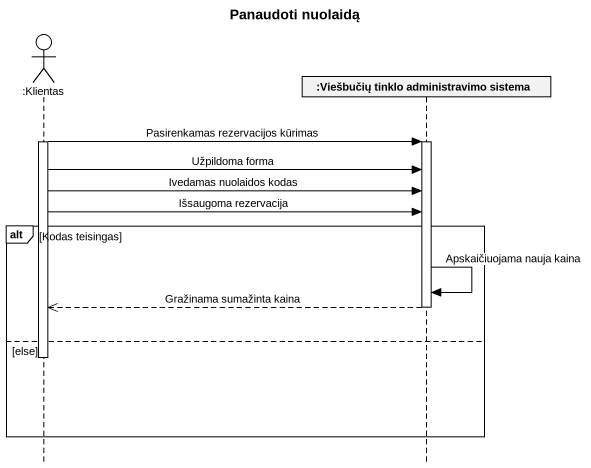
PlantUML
@startuml
title Panaudoti nuolaidą
hide footbox
actor ":Klientas" as Klientas
participant ":Viešbučių tinklo administravimo sistema" as Viešbučių_tinklo

activate Klientas
Klientas -> Viešbučių_tinklo : Pasirenkamas rezervacijos kūrimas
activate Viešbučių_tinklo
Klientas -> Viešbučių_tinklo : Užpildoma forma
Klientas -> Viešbučių_tinklo : Ivedamas nuolaidos kodas
Klientas -> Viešbučių_tinklo : Išsaugoma rezervacija
alt Kodas teisingas
  Viešbučių_tinklo -> Viešbučių_tinklo : Apskaičiuojama nauja kaina
  Viešbučių_tinklo -->> Klientas : Gražinama sumažinta kaina
  deactivate Viešbučių_tinklo
else else
  deactivate Klientas
end
@enduml
